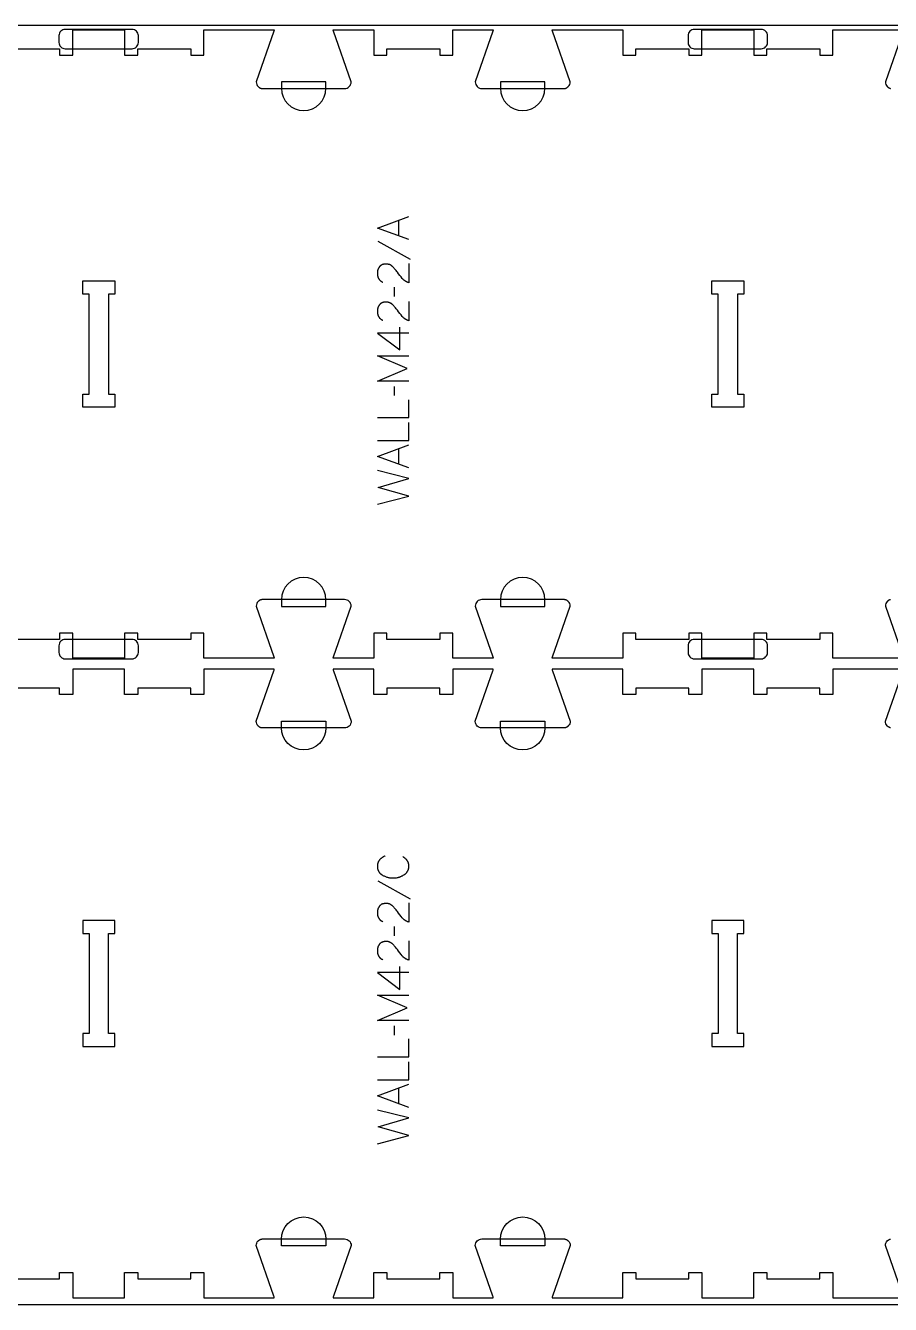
# Model space of a CAD drawing. Extents: x -17068 to -13885, y -27186 to -19593.
# Drawn here: x -15534 to -14710, y -21517 to -20297 of the extents above; entities that cross this region are included whole.
import ezdxf

# ---------------------------------------------------------------- set-up
doc = ezdxf.new("R2010")
doc.units = 0
for name, color, linetype in [('0_SHEET_SPRUCEPLY_2440X122', 1, 'CONTINUOUS'), ('1_ANYTOOL_1MMDEEP_LABELS_S', 2, 'CONTINUOUS'), ('3_ANYTOOL_CUTTHROUGH_INSID', 4, 'CONTINUOUS'), ('4_ANYTOOL_CUTTHROUGH_OUTSI', 5, 'CONTINUOUS'), ('5_ANYTOOL_HALF_MILL_9MM_IN', 3, 'CONTINUOUS')]:
    doc.layers.add(name, color=color, linetype=linetype)

msp = doc.modelspace()

# ---------------------------------------------------------------- linework, layer by layer
at = {"layer": '0_SHEET_SPRUCEPLY_2440X122'}
msp.add_lwpolyline([(-16696.5, -20296.7), (-16696.5, -21516.7), (-14256.5, -21516.7), (-14256.5, -20296.7)], close=True, dxfattribs=at)
at = {"layer": '1_ANYTOOL_1MMDEEP_LABELS_S'}
for points in [[(-15169, -20500.8), (-15199, -20489.9), (-15169, -20478.8)], [(-15178.5, -20497.3), (-15178.5, -20482.4)], [(-15198.5, -20502.5), (-15167.7, -20519.7)], [(-15169, -20523.7), (-15169, -20542), (-15169.5, -20541.9), (-15169.7, -20541.8), (-15170, -20541.7), (-15170.2, -20541.6), (-15170.4, -20541.5), (-15170.6, -20541.4), (-15170.8, -20541.3), (-15171, -20541.2), (-15171.2, -20541.1), (-15171.4, -20541), (-15171.6, -20540.9), (-15171.8, -20540.8), (-15172, -20540.7), (-15172.2, -20540.6), (-15172.4, -20540.4), (-15172.6, -20540.3), (-15172.8, -20540.2), (-15173, -20540), (-15173.2, -20539.9), (-15173.4, -20539.8), (-15173.5, -20539.6), (-15173.7, -20539.5), (-15173.9, -20539.3), (-15174.1, -20539.2), (-15174.2, -20539), (-15174.4, -20538.8), (-15174.6, -20538.7), (-15174.7, -20538.5), (-15174.9, -20538.3), (-15175.2, -20538), (-15176.4, -20536.5), (-15177.6, -20535), (-15178.8, -20533.5), (-15179.9, -20532), (-15180.5, -20531.2), (-15181, -20530.5), (-15181.6, -20529.8), (-15182.2, -20529.1), (-15182.8, -20528.4), (-15183.4, -20527.8), (-15184, -20527.1), (-15184.6, -20526.5), (-15184.8, -20526.4), (-15184.9, -20526.2), (-15185.1, -20526.1), (-15185.2, -20526), (-15185.4, -20525.9), (-15185.6, -20525.7), (-15185.7, -20525.6), (-15185.9, -20525.5), (-15186.1, -20525.4), (-15186.3, -20525.3), (-15186.5, -20525.2), (-15186.6, -20525.1), (-15186.8, -20525), (-15187, -20524.9), (-15187.2, -20524.8), (-15187.4, -20524.8), (-15187.6, -20524.7), (-15187.8, -20524.6), (-15188, -20524.6), (-15188.2, -20524.5), (-15188.4, -20524.5), (-15188.6, -20524.4), (-15188.8, -20524.4), (-15189, -20524.3), (-15189.2, -20524.3), (-15189.4, -20524.3), (-15189.6, -20524.2), (-15189.8, -20524.2), (-15190.1, -20524.2), (-15190.3, -20524.2), (-15190.5, -20524.2), (-15190.7, -20524.2), (-15191, -20524.2), (-15191.2, -20524.2), (-15191.5, -20524.2), (-15191.7, -20524.2), (-15191.9, -20524.2), (-15192.2, -20524.3), (-15192.4, -20524.3), (-15192.6, -20524.3), (-15192.8, -20524.4), (-15193.1, -20524.4), (-15193.3, -20524.5), (-15193.5, -20524.5), (-15193.7, -20524.6), (-15193.9, -20524.7), (-15194.1, -20524.7), (-15194.3, -20524.8), (-15194.5, -20524.9), (-15194.7, -20525), (-15194.8, -20525.1), (-15195, -20525.2), (-15195.2, -20525.3), (-15195.4, -20525.4), (-15195.5, -20525.5), (-15195.7, -20525.6), (-15195.9, -20525.7), (-15196, -20525.8), (-15196.2, -20526), (-15196.3, -20526.1), (-15196.5, -20526.3), (-15196.6, -20526.4), (-15196.7, -20526.5), (-15196.9, -20526.7), (-15197, -20526.9), (-15197.1, -20527), (-15197.2, -20527.2), (-15197.4, -20527.4), (-15197.5, -20527.5), (-15197.6, -20527.7), (-15197.7, -20527.9), (-15197.8, -20528.1), (-15197.9, -20528.2), (-15198, -20528.4), (-15198.1, -20528.6), (-15198.1, -20528.8), (-15198.2, -20529), (-15198.3, -20529.2), (-15198.4, -20529.4), (-15198.4, -20529.6), (-15198.5, -20529.8), (-15198.6, -20530), (-15198.6, -20530.2), (-15198.7, -20530.4), (-15198.7, -20530.6), (-15198.8, -20530.8), (-15198.8, -20531), (-15198.8, -20531.2), (-15198.9, -20531.5), (-15198.9, -20531.7), (-15198.9, -20531.9), (-15198.9, -20532.1), (-15198.9, -20532.4), (-15199, -20532.6), (-15199, -20533.1), (-15199, -20533.5), (-15198.9, -20533.8), (-15198.9, -20534.2), (-15198.9, -20534.5), (-15198.8, -20534.9), (-15198.8, -20535.2), (-15198.7, -20535.5), (-15198.6, -20535.8), (-15198.6, -20536.2), (-15198.5, -20536.3), (-15198.5, -20536.5), (-15198.4, -20536.6), (-15198.4, -20536.8), (-15198.3, -20536.9), (-15198.2, -20537.1), (-15198.2, -20537.2), (-15198.1, -20537.3), (-15198.1, -20537.5), (-15198, -20537.6), (-15197.9, -20537.8), (-15197.8, -20537.9), (-15197.8, -20538), (-15197.7, -20538.2), (-15197.6, -20538.3), (-15197.5, -20538.4), (-15197.4, -20538.6), (-15197.3, -20538.7), (-15197.3, -20538.8), (-15197.2, -20538.9), (-15197.1, -20539.1), (-15197, -20539.2), (-15196.9, -20539.3), (-15196.8, -20539.4), (-15196.7, -20539.5), (-15196.6, -20539.6), (-15196.4, -20539.8), (-15196.3, -20539.9), (-15196.2, -20540), (-15196.1, -20540.1), (-15196, -20540.2), (-15195.9, -20540.3), (-15195.6, -20540.5), (-15195.3, -20540.7), (-15195.1, -20540.9), (-15194.8, -20541.1), (-15194.5, -20541.2), (-15194.2, -20541.4), (-15193.9, -20541.6)], [(-15182.8, -20546.3), (-15182.8, -20555.1)], [(-15169, -20560), (-15169, -20578.3), (-15169.5, -20578.2), (-15169.7, -20578.1), (-15170, -20578), (-15170.2, -20577.9), (-15170.4, -20577.8), (-15170.6, -20577.7), (-15170.8, -20577.6), (-15171, -20577.5), (-15171.2, -20577.4), (-15171.4, -20577.3), (-15171.6, -20577.2), (-15171.8, -20577.1), (-15172, -20577), (-15172.2, -20576.9), (-15172.4, -20576.7), (-15172.6, -20576.6), (-15172.8, -20576.5), (-15173, -20576.3), (-15173.2, -20576.2), (-15173.4, -20576.1), (-15173.5, -20575.9), (-15173.7, -20575.8), (-15173.9, -20575.6), (-15174.1, -20575.5), (-15174.2, -20575.3), (-15174.4, -20575.1), (-15174.6, -20575), (-15174.7, -20574.8), (-15174.9, -20574.6), (-15175.2, -20574.3), (-15176.4, -20572.8), (-15177.6, -20571.3), (-15178.8, -20569.8), (-15179.9, -20568.3), (-15180.5, -20567.5), (-15181, -20566.8), (-15181.6, -20566.1), (-15182.2, -20565.4), (-15182.8, -20564.7), (-15183.4, -20564.1), (-15184, -20563.4), (-15184.6, -20562.8), (-15184.8, -20562.7), (-15184.9, -20562.5), (-15185.1, -20562.4), (-15185.2, -20562.3), (-15185.4, -20562.2), (-15185.6, -20562), (-15185.7, -20561.9), (-15185.9, -20561.8), (-15186.1, -20561.7), (-15186.3, -20561.6), (-15186.5, -20561.5), (-15186.6, -20561.4), (-15186.8, -20561.3), (-15187, -20561.2), (-15187.2, -20561.1), (-15187.4, -20561.1), (-15187.6, -20561), (-15187.8, -20560.9), (-15188, -20560.9), (-15188.2, -20560.8), (-15188.4, -20560.8), (-15188.6, -20560.7), (-15188.8, -20560.7), (-15189, -20560.6), (-15189.2, -20560.6), (-15189.4, -20560.6), (-15189.6, -20560.5), (-15189.8, -20560.5), (-15190.1, -20560.5), (-15190.3, -20560.5), (-15190.5, -20560.5), (-15190.7, -20560.5), (-15191, -20560.5), (-15191.2, -20560.5), (-15191.5, -20560.5), (-15191.7, -20560.5), (-15191.9, -20560.5), (-15192.2, -20560.6), (-15192.4, -20560.6), (-15192.6, -20560.6), (-15192.8, -20560.7), (-15193.1, -20560.7), (-15193.3, -20560.8), (-15193.5, -20560.8), (-15193.7, -20560.9), (-15193.9, -20561), (-15194.1, -20561), (-15194.3, -20561.1), (-15194.5, -20561.2), (-15194.7, -20561.3), (-15194.8, -20561.4), (-15195, -20561.5), (-15195.2, -20561.6), (-15195.4, -20561.7), (-15195.5, -20561.8), (-15195.7, -20561.9), (-15195.9, -20562), (-15196, -20562.1), (-15196.2, -20562.3), (-15196.3, -20562.4), (-15196.5, -20562.6), (-15196.6, -20562.7), (-15196.7, -20562.8), (-15196.9, -20563), (-15197, -20563.2), (-15197.1, -20563.3), (-15197.2, -20563.5), (-15197.4, -20563.7), (-15197.5, -20563.8), (-15197.6, -20564), (-15197.7, -20564.2), (-15197.8, -20564.4), (-15197.9, -20564.5), (-15198, -20564.7), (-15198.1, -20564.9), (-15198.1, -20565.1), (-15198.2, -20565.3), (-15198.3, -20565.5), (-15198.4, -20565.7), (-15198.4, -20565.9), (-15198.5, -20566.1), (-15198.6, -20566.3), (-15198.6, -20566.5), (-15198.7, -20566.7), (-15198.7, -20566.9), (-15198.8, -20567.1), (-15198.8, -20567.3), (-15198.8, -20567.5), (-15198.9, -20567.8), (-15198.9, -20568), (-15198.9, -20568.2), (-15198.9, -20568.4), (-15198.9, -20568.7), (-15199, -20568.9), (-15199, -20569.4), (-15199, -20569.8), (-15198.9, -20570.1), (-15198.9, -20570.5), (-15198.9, -20570.8), (-15198.8, -20571.2), (-15198.8, -20571.5), (-15198.7, -20571.8), (-15198.6, -20572.1), (-15198.6, -20572.5), (-15198.5, -20572.6), (-15198.5, -20572.8), (-15198.4, -20572.9), (-15198.4, -20573.1), (-15198.3, -20573.2), (-15198.2, -20573.4), (-15198.2, -20573.5), (-15198.1, -20573.6), (-15198.1, -20573.8), (-15198, -20573.9), (-15197.9, -20574.1), (-15197.8, -20574.2), (-15197.8, -20574.3), (-15197.7, -20574.5), (-15197.6, -20574.6), (-15197.5, -20574.7), (-15197.4, -20574.9), (-15197.3, -20575), (-15197.3, -20575.1), (-15197.2, -20575.2), (-15197.1, -20575.4), (-15197, -20575.5), (-15196.9, -20575.6), (-15196.8, -20575.7), (-15196.7, -20575.8), (-15196.6, -20575.9), (-15196.4, -20576.1), (-15196.3, -20576.2), (-15196.2, -20576.3), (-15196.1, -20576.4), (-15196, -20576.5), (-15195.9, -20576.6), (-15195.6, -20576.8), (-15195.3, -20577), (-15195.1, -20577.2), (-15194.8, -20577.4), (-15194.5, -20577.5), (-15194.2, -20577.7), (-15193.9, -20577.9)], [(-15169, -20590.2), (-15199, -20590.2), (-15177.6, -20606.2)], [(-15177.6, -20606.2), (-15177.6, -20584.4)], [(-15169, -20635.8), (-15199, -20635.8), (-15170.6, -20623.8), (-15198.8, -20611.8), (-15169, -20611.8)], [(-15182.8, -20640.9), (-15182.8, -20649.7)], [(-15199, -20670.7), (-15169, -20670.7), (-15169, -20653.6)], [(-15199, -20692.5), (-15169, -20692.5), (-15169, -20675.4)], [(-15169, -20718.7), (-15199, -20707.8), (-15169, -20696.8)], [(-15178.5, -20715.2), (-15178.5, -20700.3)], [(-15199, -20753.4), (-15169, -20745.7), (-15198.1, -20737.3), (-15169, -20728.8), (-15199, -20721.3)], [(-15191.5, -21088.9), (-15191.9, -21089), (-15192.3, -21089.2), (-15192.7, -21089.4), (-15193, -21089.6), (-15193.4, -21089.8), (-15193.8, -21090), (-15194.1, -21090.2), (-15194.5, -21090.4), (-15194.8, -21090.7), (-15195.1, -21090.9), (-15195.4, -21091.2), (-15195.7, -21091.4), (-15196, -21091.7), (-15196.3, -21092), (-15196.6, -21092.3), (-15196.9, -21092.6), (-15197, -21092.8), (-15197.1, -21092.9), (-15197.2, -21093.1), (-15197.4, -21093.2), (-15197.5, -21093.4), (-15197.6, -21093.6), (-15197.7, -21093.8), (-15197.8, -21093.9), (-15197.9, -21094.1), (-15198, -21094.3), (-15198.1, -21094.5), (-15198.2, -21094.6), (-15198.2, -21094.8), (-15198.3, -21095), (-15198.4, -21095.2), (-15198.5, -21095.4), (-15198.5, -21095.6), (-15198.6, -21095.8), (-15198.6, -21096), (-15198.7, -21096.2), (-15198.7, -21096.4), (-15198.8, -21096.6), (-15198.8, -21096.8), (-15198.9, -21097), (-15198.9, -21097.2), (-15198.9, -21097.4), (-15198.9, -21097.6), (-15199, -21097.8), (-15199, -21098), (-15199, -21098.3), (-15199, -21098.5), (-15199, -21098.7), (-15199, -21099.1), (-15199, -21099.4), (-15198.9, -21099.7), (-15198.9, -21100.1), (-15198.9, -21100.4), (-15198.8, -21100.7), (-15198.8, -21101), (-15198.7, -21101.3), (-15198.6, -21101.6), (-15198.5, -21101.9), (-15198.4, -21102.2), (-15198.3, -21102.5), (-15198.2, -21102.8), (-15198.1, -21102.9), (-15198.1, -21103), (-15198, -21103.2), (-15198, -21103.3), (-15197.9, -21103.4), (-15197.8, -21103.6), (-15197.7, -21103.7), (-15197.7, -21103.8), (-15197.6, -21103.9), (-15197.5, -21104.1), (-15197.4, -21104.2), (-15197.3, -21104.3), (-15197.2, -21104.4), (-15197.2, -21104.6), (-15197, -21104.8), (-15196.8, -21105), (-15196.6, -21105.3), (-15196.3, -21105.5), (-15196.1, -21105.7), (-15195.9, -21105.9), (-15195.6, -21106.1), (-15195.4, -21106.3), (-15195.1, -21106.5), (-15194.9, -21106.7), (-15194.6, -21106.9), (-15194.3, -21107), (-15193.7, -21107.4), (-15193.1, -21107.7), (-15192.5, -21108), (-15191.9, -21108.3), (-15191.3, -21108.5), (-15190.6, -21108.8), (-15190, -21109), (-15189.4, -21109.2), (-15188.7, -21109.3), (-15188.1, -21109.5), (-15187.4, -21109.6), (-15186.7, -21109.7), (-15186.1, -21109.8), (-15185.4, -21109.8), (-15184.7, -21109.8), (-15184, -21109.9), (-15183.3, -21109.8), (-15182.6, -21109.8), (-15181.9, -21109.8), (-15181.2, -21109.7), (-15180.6, -21109.6), (-15179.9, -21109.5), (-15179.2, -21109.3), (-15178.9, -21109.2), (-15178.6, -21109.1), (-15178.3, -21109), (-15178, -21109), (-15177.6, -21108.8), (-15177.3, -21108.7), (-15177, -21108.6), (-15176.7, -21108.5), (-15176.1, -21108.3), (-15175.5, -21108), (-15174.9, -21107.7), (-15174.3, -21107.3), (-15173.7, -21107), (-15173.4, -21106.8), (-15173.1, -21106.6), (-15172.8, -21106.4), (-15172.6, -21106.2), (-15172.3, -21106), (-15172.1, -21105.8), (-15171.8, -21105.6), (-15171.6, -21105.4), (-15171.4, -21105.2), (-15171.2, -21104.9), (-15171, -21104.7), (-15170.9, -21104.6), (-15170.8, -21104.5), (-15170.7, -21104.3), (-15170.6, -21104.2), (-15170.6, -21104.1), (-15170.5, -21103.9), (-15170.4, -21103.8), (-15170.3, -21103.7), (-15170.2, -21103.6), (-15170.2, -21103.4), (-15170.1, -21103.3), (-15170, -21103.1), (-15169.9, -21102.9), (-15169.8, -21102.6), (-15169.6, -21102.3), (-15169.5, -21102), (-15169.4, -21101.7), (-15169.4, -21101.4), (-15169.3, -21101.1), (-15169.2, -21100.8), (-15169.1, -21100.4), (-15169.1, -21100.1), (-15169.1, -21099.8), (-15169, -21099.4), (-15169, -21099.1), (-15169, -21098.7), (-15169, -21098.4), (-15169, -21098), (-15169, -21097.6), (-15169, -21097.4), (-15169, -21097.2), (-15169.1, -21097.1), (-15169.1, -21096.9), (-15169.1, -21096.7), (-15169.1, -21096.5), (-15169.2, -21096.4), (-15169.2, -21096.2), (-15169.3, -21096), (-15169.3, -21095.8), (-15169.3, -21095.7), (-15169.4, -21095.5), (-15169.4, -21095.4), (-15169.5, -21095.2), (-15169.6, -21095), (-15169.6, -21094.9), (-15169.7, -21094.7), (-15169.8, -21094.6), (-15169.8, -21094.4), (-15169.9, -21094.3), (-15170, -21094.1), (-15170.1, -21094), (-15170.1, -21093.8), (-15170.2, -21093.7), (-15170.3, -21093.5), (-15170.4, -21093.4), (-15170.5, -21093.3), (-15170.6, -21093.1), (-15170.8, -21092.9), (-15171, -21092.6), (-15171.3, -21092.4), (-15171.5, -21092.1), (-15171.7, -21091.9), (-15172, -21091.6), (-15172.2, -21091.4), (-15172.5, -21091.2), (-15172.7, -21090.9), (-15173, -21090.7), (-15173.3, -21090.5), (-15173.6, -21090.3), (-15173.9, -21090.1), (-15174.2, -21089.9), (-15174.5, -21089.7), (-15174.8, -21089.5)], [(-15198.5, -21112.5), (-15167.7, -21129.7)], [(-15169, -21133.7), (-15169.1, -21152), (-15169.5, -21151.8), (-15169.8, -21151.8), (-15170, -21151.7), (-15170.2, -21151.6), (-15170.4, -21151.5), (-15170.6, -21151.4), (-15170.8, -21151.3), (-15171, -21151.2), (-15171.3, -21151.1), (-15171.5, -21151), (-15171.7, -21150.9), (-15171.9, -21150.8), (-15172.1, -21150.7), (-15172.3, -21150.5), (-15172.5, -21150.4), (-15172.6, -21150.3), (-15172.8, -21150.2), (-15173, -21150), (-15173.2, -21149.9), (-15173.4, -21149.7), (-15173.6, -21149.6), (-15173.7, -21149.4), (-15173.9, -21149.3), (-15174.1, -21149.1), (-15174.3, -21149), (-15174.4, -21148.8), (-15174.6, -21148.6), (-15174.7, -21148.5), (-15174.9, -21148.3), (-15175.2, -21147.9), (-15176.4, -21146.5), (-15177.6, -21145), (-15178.8, -21143.5), (-15179.9, -21141.9), (-15180.5, -21141.2), (-15181, -21140.4), (-15181.6, -21139.7), (-15182.2, -21139), (-15182.8, -21138.4), (-15183.4, -21137.7), (-15184, -21137.1), (-15184.6, -21136.5), (-15184.8, -21136.4), (-15184.9, -21136.2), (-15185.1, -21136.1), (-15185.3, -21136), (-15185.4, -21135.8), (-15185.6, -21135.7), (-15185.8, -21135.6), (-15185.9, -21135.5), (-15186.1, -21135.4), (-15186.3, -21135.3), (-15186.5, -21135.2), (-15186.7, -21135.1), (-15186.8, -21135), (-15187, -21134.9), (-15187.2, -21134.8), (-15187.4, -21134.7), (-15187.6, -21134.7), (-15187.8, -21134.6), (-15188, -21134.5), (-15188.2, -21134.5), (-15188.4, -21134.4), (-15188.6, -21134.4), (-15188.8, -21134.3), (-15189, -21134.3), (-15189.2, -21134.3), (-15189.4, -21134.2), (-15189.6, -21134.2), (-15189.9, -21134.2), (-15190.1, -21134.2), (-15190.3, -21134.2), (-15190.5, -21134.2), (-15190.8, -21134.2), (-15191, -21134.2), (-15191.3, -21134.2), (-15191.5, -21134.2), (-15191.7, -21134.2), (-15192, -21134.2), (-15192.2, -21134.2), (-15192.4, -21134.3), (-15192.6, -21134.3), (-15192.9, -21134.4), (-15193.1, -21134.4), (-15193.3, -21134.5), (-15193.5, -21134.5), (-15193.7, -21134.6), (-15193.9, -21134.6), (-15194.1, -21134.7), (-15194.3, -21134.8), (-15194.5, -21134.9), (-15194.7, -21135), (-15194.9, -21135), (-15195, -21135.1), (-15195.2, -21135.2), (-15195.4, -21135.3), (-15195.6, -21135.5), (-15195.7, -21135.6), (-15195.9, -21135.7), (-15196, -21135.8), (-15196.2, -21136), (-15196.3, -21136.1), (-15196.5, -21136.2), (-15196.6, -21136.4), (-15196.8, -21136.5), (-15196.9, -21136.7), (-15197, -21136.8), (-15197.1, -21137), (-15197.3, -21137.2), (-15197.4, -21137.3), (-15197.5, -21137.5), (-15197.6, -21137.7), (-15197.7, -21137.9), (-15197.8, -21138), (-15197.9, -21138.2), (-15198, -21138.4), (-15198.1, -21138.6), (-15198.2, -21138.8), (-15198.2, -21139), (-15198.3, -21139.1), (-15198.4, -21139.3), (-15198.5, -21139.5), (-15198.5, -21139.7), (-15198.6, -21139.9), (-15198.6, -21140.2), (-15198.7, -21140.4), (-15198.7, -21140.6), (-15198.8, -21140.8), (-15198.8, -21141), (-15198.9, -21141.2), (-15198.9, -21141.4), (-15198.9, -21141.7), (-15198.9, -21141.9), (-15199, -21142.1), (-15199, -21142.4), (-15199, -21142.6), (-15199, -21143.1), (-15199, -21143.4), (-15199, -21143.8), (-15198.9, -21144.1), (-15198.9, -21144.5), (-15198.9, -21144.8), (-15198.8, -21145.2), (-15198.7, -21145.5), (-15198.7, -21145.8), (-15198.6, -21146.1), (-15198.5, -21146.3), (-15198.5, -21146.4), (-15198.4, -21146.6), (-15198.4, -21146.7), (-15198.3, -21146.9), (-15198.3, -21147), (-15198.2, -21147.2), (-15198.1, -21147.3), (-15198.1, -21147.5), (-15198, -21147.6), (-15197.9, -21147.7), (-15197.9, -21147.9), (-15197.8, -21148), (-15197.7, -21148.1), (-15197.6, -21148.3), (-15197.5, -21148.4), (-15197.5, -21148.5), (-15197.4, -21148.7), (-15197.3, -21148.8), (-15197.2, -21148.9), (-15197.1, -21149), (-15197, -21149.2), (-15196.9, -21149.3), (-15196.8, -21149.4), (-15196.7, -21149.5), (-15196.6, -21149.6), (-15196.5, -21149.7), (-15196.3, -21149.8), (-15196.2, -21150), (-15196.1, -21150.1), (-15196, -21150.2), (-15195.9, -21150.3), (-15195.6, -21150.5), (-15195.4, -21150.7), (-15195.1, -21150.9), (-15194.8, -21151), (-15194.5, -21151.2), (-15194.2, -21151.4), (-15193.9, -21151.6)], [(-15182.9, -21156.3), (-15182.8, -21165.1)], [(-15169, -21170), (-15169.1, -21188.3), (-15169.5, -21188.1), (-15169.8, -21188.1), (-15170, -21188), (-15170.2, -21187.9), (-15170.4, -21187.8), (-15170.6, -21187.7), (-15170.8, -21187.6), (-15171, -21187.5), (-15171.3, -21187.4), (-15171.5, -21187.3), (-15171.7, -21187.2), (-15171.9, -21187.1), (-15172.1, -21187), (-15172.3, -21186.8), (-15172.5, -21186.7), (-15172.6, -21186.6), (-15172.8, -21186.5), (-15173, -21186.3), (-15173.2, -21186.2), (-15173.4, -21186), (-15173.6, -21185.9), (-15173.7, -21185.7), (-15173.9, -21185.6), (-15174.1, -21185.4), (-15174.3, -21185.3), (-15174.4, -21185.1), (-15174.6, -21184.9), (-15174.7, -21184.8), (-15174.9, -21184.6), (-15175.2, -21184.2), (-15176.4, -21182.8), (-15177.6, -21181.3), (-15178.8, -21179.8), (-15179.9, -21178.2), (-15180.5, -21177.5), (-15181, -21176.7), (-15181.6, -21176), (-15182.2, -21175.3), (-15182.8, -21174.7), (-15183.4, -21174), (-15184, -21173.4), (-15184.6, -21172.8), (-15184.8, -21172.7), (-15184.9, -21172.5), (-15185.1, -21172.4), (-15185.3, -21172.3), (-15185.4, -21172.1), (-15185.6, -21172), (-15185.8, -21171.9), (-15185.9, -21171.8), (-15186.1, -21171.7), (-15186.3, -21171.6), (-15186.5, -21171.5), (-15186.7, -21171.4), (-15186.8, -21171.3), (-15187, -21171.2), (-15187.2, -21171.1), (-15187.4, -21171), (-15187.6, -21171), (-15187.8, -21170.9), (-15188, -21170.8), (-15188.2, -21170.8), (-15188.4, -21170.7), (-15188.6, -21170.7), (-15188.8, -21170.6), (-15189, -21170.6), (-15189.2, -21170.6), (-15189.4, -21170.5), (-15189.6, -21170.5), (-15189.9, -21170.5), (-15190.1, -21170.5), (-15190.3, -21170.5), (-15190.5, -21170.5), (-15190.8, -21170.5), (-15191, -21170.5), (-15191.3, -21170.5), (-15191.5, -21170.5), (-15191.7, -21170.5), (-15192, -21170.5), (-15192.2, -21170.5), (-15192.4, -21170.6), (-15192.6, -21170.6), (-15192.9, -21170.7), (-15193.1, -21170.7), (-15193.3, -21170.8), (-15193.5, -21170.8), (-15193.7, -21170.9), (-15193.9, -21170.9), (-15194.1, -21171), (-15194.3, -21171.1), (-15194.5, -21171.2), (-15194.7, -21171.3), (-15194.9, -21171.3), (-15195, -21171.4), (-15195.2, -21171.5), (-15195.4, -21171.6), (-15195.6, -21171.8), (-15195.7, -21171.9), (-15195.9, -21172), (-15196, -21172.1), (-15196.2, -21172.3), (-15196.3, -21172.4), (-15196.5, -21172.5), (-15196.6, -21172.7), (-15196.8, -21172.8), (-15196.9, -21173), (-15197, -21173.1), (-15197.1, -21173.3), (-15197.3, -21173.5), (-15197.4, -21173.6), (-15197.5, -21173.8), (-15197.6, -21174), (-15197.7, -21174.2), (-15197.8, -21174.3), (-15197.9, -21174.5), (-15198, -21174.7), (-15198.1, -21174.9), (-15198.2, -21175.1), (-15198.2, -21175.3), (-15198.3, -21175.4), (-15198.4, -21175.6), (-15198.5, -21175.8), (-15198.5, -21176), (-15198.6, -21176.2), (-15198.6, -21176.5), (-15198.7, -21176.7), (-15198.7, -21176.9), (-15198.8, -21177.1), (-15198.8, -21177.3), (-15198.9, -21177.5), (-15198.9, -21177.7), (-15198.9, -21178), (-15198.9, -21178.2), (-15199, -21178.4), (-15199, -21178.7), (-15199, -21178.9), (-15199, -21179.4), (-15199, -21179.7), (-15199, -21180.1), (-15198.9, -21180.4), (-15198.9, -21180.8), (-15198.9, -21181.1), (-15198.8, -21181.5), (-15198.7, -21181.8), (-15198.7, -21182.1), (-15198.6, -21182.4), (-15198.5, -21182.6), (-15198.5, -21182.7), (-15198.4, -21182.9), (-15198.4, -21183), (-15198.3, -21183.2), (-15198.3, -21183.3), (-15198.2, -21183.5), (-15198.1, -21183.6), (-15198.1, -21183.8), (-15198, -21183.9), (-15197.9, -21184), (-15197.9, -21184.2), (-15197.8, -21184.3), (-15197.7, -21184.4), (-15197.6, -21184.6), (-15197.5, -21184.7), (-15197.5, -21184.8), (-15197.4, -21185), (-15197.3, -21185.1), (-15197.2, -21185.2), (-15197.1, -21185.3), (-15197, -21185.5), (-15196.9, -21185.6), (-15196.8, -21185.7), (-15196.7, -21185.8), (-15196.6, -21185.9), (-15196.5, -21186), (-15196.3, -21186.1), (-15196.2, -21186.3), (-15196.1, -21186.4), (-15196, -21186.5), (-15195.9, -21186.6), (-15195.6, -21186.8), (-15195.4, -21187), (-15195.1, -21187.2), (-15194.8, -21187.3), (-15194.5, -21187.5), (-15194.2, -21187.7), (-15193.9, -21187.9)], [(-15169, -21200.2), (-15199, -21200.2), (-15177.6, -21216.2)], [(-15177.6, -21216.2), (-15177.6, -21194.4)], [(-15169, -21245.8), (-15199, -21245.8), (-15170.6, -21233.8), (-15198.9, -21221.8), (-15169, -21221.8)], [(-15182.9, -21250.9), (-15182.8, -21259.7)], [(-15199, -21280.6), (-15169, -21280.6), (-15169, -21263.5)], [(-15199, -21302.5), (-15169, -21302.5), (-15169, -21285.4)], [(-15169, -21328.7), (-15199, -21317.8), (-15169, -21306.7)], [(-15178.5, -21325.2), (-15178.5, -21310.3)], [(-15199, -21363.4), (-15169, -21355.7), (-15198.1, -21347.2), (-15169, -21338.8), (-15199, -21331.3)]]:
    msp.add_lwpolyline(points, dxfattribs=at)
at = {"layer": '3_ANYTOOL_CUTTHROUGH_INSID', "color": 4}
for points in [[(-15479.8, -20540.3), (-15449.5, -20540.3), (-15449.5, -20552.8), (-15455.5, -20552.8), (-15455.5, -20648.3), (-15449.5, -20648.3), (-15449.5, -20660.8), (-15480, -20660.8), (-15480, -20648.3), (-15474, -20648.3), (-15474, -20552.8), (-15480, -20552.8), (-15480, -20540.3)], [(-14879.8, -20540.3), (-14849.5, -20540.3), (-14849.5, -20552.8), (-14855.5, -20552.8), (-14855.5, -20648.3), (-14849.5, -20648.3), (-14849.5, -20660.8), (-14880, -20660.8), (-14880, -20648.3), (-14874, -20648.3), (-14874, -20552.8), (-14880, -20552.8), (-14880, -20540.3)], [(-15479.8, -21270.8), (-15449.5, -21270.8), (-15449.5, -21258.3), (-15455.5, -21258.3), (-15455.5, -21162.8), (-15449.5, -21162.8), (-15449.5, -21150.3), (-15480, -21150.3), (-15480, -21162.8), (-15474, -21162.8), (-15474, -21258.3), (-15480, -21258.3), (-15480, -21270.8)], [(-14879.8, -21270.8), (-14849.5, -21270.8), (-14849.5, -21258.3), (-14855.5, -21258.3), (-14855.5, -21162.8), (-14849.5, -21162.8), (-14849.5, -21150.3), (-14880, -21150.3), (-14880, -21162.8), (-14874, -21162.8), (-14874, -21258.3), (-14880, -21258.3), (-14880, -21270.8)]]:
    msp.add_lwpolyline(points, close=True, dxfattribs=at)
at = {"layer": '4_ANYTOOL_CUTTHROUGH_OUTSI', "color": 5}
for points in [[(-15552.5, -20318.8), (-15502, -20318.8), (-15502, -20324.8), (-15489.5, -20324.8), (-15489.5, -20300.8), (-15440, -20300.8), (-15440, -20324.8), (-15427.5, -20324.8), (-15427.5, -20318.8), (-15377, -20318.8), (-15377, -20324.8), (-15364.5, -20324.8), (-15364.5, -20300.8), (-15297.3, -20300.8), (-15297.3, -20300.8, -0.061485), (-15297.6, -20302.2), (-15314.5, -20350.4), (-15314.5, -20350.5), (-15314.5, -20350.5), (-15314.5, -20350.5, 0.198912), (-15312.7, -20354.9), (-15312.5, -20355), (-15312.4, -20355.2), (-15312.3, -20355.3), (-15312.2, -20355.3), (-15312.1, -20355.4), (-15312, -20355.5), (-15311.8, -20355.6), (-15311.7, -20355.7), (-15311.6, -20355.8), (-15311.5, -20355.9), (-15311.3, -20356), (-15311.2, -20356), (-15311, -20356.1), (-15310.9, -20356.2), (-15310.8, -20356.2), (-15310.6, -20356.3), (-15310.5, -20356.4), (-15310.3, -20356.4), (-15310.2, -20356.5), (-15310, -20356.5), (-15309.9, -20356.6), (-15309.7, -20356.6), (-15309.6, -20356.6), (-15309.4, -20356.7), (-15309.3, -20356.7), (-15309.1, -20356.7), (-15309, -20356.7), (-15308.8, -20356.7), (-15308.7, -20356.8), (-15308.5, -20356.8), (-15308.4, -20356.8), (-15308.2, -20356.8), (-15230.2, -20356.8, 0.414214), (-15224, -20350.5), (-15224, -20350.5), (-15224, -20350.4), (-15240.9, -20302.2), (-15240.9, -20302.2, -0.061485), (-15241.1, -20300.8), (-15202.5, -20300.8), (-15202.5, -20324.8), (-15190, -20324.8), (-15190, -20318.8), (-15139.5, -20318.8), (-15139.5, -20324.8), (-15127, -20324.8), (-15127, -20300.8), (-15088.4, -20300.8), (-15088.4, -20300.8, -0.061485), (-15088.7, -20302.2), (-15105.6, -20350.4), (-15105.6, -20350.5), (-15105.6, -20350.5), (-15105.6, -20350.5, 0.414214), (-15099.3, -20356.8), (-15021.3, -20356.8), (-15021.2, -20356.8), (-15021, -20356.8), (-15020.9, -20356.8), (-15020.7, -20356.7), (-15020.6, -20356.7), (-15020.4, -20356.7), (-15020.3, -20356.7), (-15020.1, -20356.7), (-15020, -20356.6), (-15019.8, -20356.6), (-15019.7, -20356.6), (-15019.5, -20356.5), (-15019.4, -20356.5), (-15019.2, -20356.4), (-15019.1, -20356.4), (-15018.9, -20356.3), (-15018.8, -20356.2), (-15018.6, -20356.2), (-15018.5, -20356.1), (-15018.4, -20356), (-15018.2, -20356), (-15018.1, -20355.9), (-15018, -20355.8), (-15017.8, -20355.7), (-15017.7, -20355.6), (-15017.6, -20355.5), (-15017.5, -20355.4), (-15017.4, -20355.3), (-15017.2, -20355.3), (-15017.1, -20355.2), (-15017, -20355), (-15016.9, -20354.9, 0.198912), (-15015.1, -20350.5), (-15015.1, -20350.5), (-15015.1, -20350.4), (-15032, -20302.2), (-15032, -20302.2, -0.061485), (-15032.2, -20300.8), (-14965, -20300.8), (-14965, -20324.8), (-14952.5, -20324.8), (-14952.5, -20318.8), (-14902, -20318.8), (-14902, -20324.8), (-14889.5, -20324.8), (-14889.5, -20300.8), (-14840, -20300.8), (-14840, -20324.8), (-14827.5, -20324.8), (-14827.5, -20318.8), (-14777, -20318.8), (-14777, -20324.8), (-14764.5, -20324.8), (-14764.5, -20300.8), (-14697.3, -20300.8)], [(-14697.6, -20302.2), (-14714.5, -20350.4), (-14714.5, -20350.5), (-14714.5, -20350.5), (-14714.5, -20350.5, 0.198912), (-14712.7, -20354.9), (-14712.5, -20355), (-14712.4, -20355.2), (-14712.3, -20355.3), (-14712.2, -20355.3), (-14712.1, -20355.4), (-14712, -20355.5), (-14711.8, -20355.6), (-14711.7, -20355.7), (-14711.6, -20355.8), (-14711.5, -20355.9), (-14711.3, -20356), (-14711.2, -20356), (-14711, -20356.1), (-14710.9, -20356.2), (-14710.8, -20356.2), (-14710.6, -20356.3), (-14710.5, -20356.4), (-14710.3, -20356.4), (-14710.2, -20356.5), (-14710, -20356.5), (-14709.9, -20356.6), (-14709.7, -20356.6), (-14709.6, -20356.6)], [(-14697.3, -20900.3), (-14714.8, -20900.3), (-14764.5, -20900.3), (-14764.5, -20876.3), (-14777, -20876.3), (-14777, -20882.3), (-14827.5, -20882.3), (-14827.5, -20876.3), (-14840, -20876.3), (-14840, -20900.3), (-14889.5, -20900.3), (-14889.5, -20876.3), (-14902, -20876.3), (-14902, -20882.3), (-14952.5, -20882.3), (-14952.5, -20876.3), (-14965, -20876.3), (-14965, -20900.3), (-15032.2, -20900.3), (-15032.2, -20900.3, -0.061485), (-15032, -20898.9), (-15015.1, -20850.6), (-15015.1, -20850.6), (-15015.1, -20850.5), (-15015.1, -20850.5, 0.198912), (-15016.9, -20846.1), (-15017, -20846), (-15017.1, -20845.9), (-15017.2, -20845.8), (-15017.4, -20845.7), (-15017.5, -20845.6), (-15017.6, -20845.5), (-15017.7, -20845.4), (-15017.8, -20845.3), (-15018, -20845.3), (-15018.1, -20845.2), (-15018.2, -20845.1), (-15018.4, -20845), (-15018.5, -20844.9), (-15018.6, -20844.9), (-15018.8, -20844.8), (-15018.9, -20844.8), (-15019.1, -20844.7), (-15019.2, -20844.6), (-15019.4, -20844.6), (-15019.5, -20844.5), (-15019.7, -20844.5), (-15019.8, -20844.5), (-15020, -20844.4), (-15020.1, -20844.4), (-15020.3, -20844.4), (-15020.4, -20844.3), (-15020.6, -20844.3), (-15020.7, -20844.3), (-15020.9, -20844.3), (-15021, -20844.3), (-15021.2, -20844.3), (-15021.3, -20844.3), (-15099.3, -20844.3, 0.414214), (-15105.6, -20850.5), (-15105.6, -20850.6), (-15105.6, -20850.6), (-15088.7, -20898.9), (-15088.7, -20898.9, -0.061485), (-15088.4, -20900.3), (-15127, -20900.3), (-15127, -20876.3), (-15139.5, -20876.3), (-15139.5, -20882.3), (-15190, -20882.3), (-15190, -20876.3), (-15202.5, -20876.3), (-15202.5, -20900.3), (-15241.1, -20900.3), (-15241.1, -20900.3, -0.061485), (-15240.9, -20898.9), (-15224, -20850.6), (-15224, -20850.6), (-15224, -20850.5), (-15224, -20850.5, 0.414214), (-15230.2, -20844.3), (-15308.2, -20844.3), (-15308.4, -20844.3), (-15308.5, -20844.3), (-15308.7, -20844.3), (-15308.8, -20844.3), (-15309, -20844.3), (-15309.1, -20844.3), (-15309.3, -20844.4), (-15309.4, -20844.4), (-15309.6, -20844.4), (-15309.7, -20844.5), (-15309.9, -20844.5), (-15310, -20844.5), (-15310.2, -20844.6), (-15310.3, -20844.6), (-15310.5, -20844.7), (-15310.6, -20844.8), (-15310.8, -20844.8), (-15310.9, -20844.9), (-15311, -20844.9), (-15311.2, -20845), (-15311.3, -20845.1), (-15311.5, -20845.2), (-15311.6, -20845.3), (-15311.7, -20845.3), (-15311.8, -20845.4), (-15312, -20845.5), (-15312.1, -20845.6), (-15312.2, -20845.7), (-15312.3, -20845.8), (-15312.4, -20845.9), (-15312.5, -20846), (-15312.7, -20846.1, 0.198912), (-15314.5, -20850.5), (-15314.5, -20850.6), (-15314.5, -20850.6), (-15297.6, -20898.9), (-15297.6, -20898.9, -0.061485), (-15297.3, -20900.3), (-15314.8, -20900.3), (-15364.5, -20900.3), (-15364.5, -20876.3), (-15377, -20876.3), (-15377, -20882.3), (-15427.5, -20882.3), (-15427.5, -20876.3), (-15440, -20876.3), (-15440, -20900.3), (-15489.5, -20900.3), (-15489.5, -20876.3), (-15502, -20876.3), (-15502, -20882.3), (-15552.5, -20882.3)], [(-14709.6, -20844.4), (-14709.7, -20844.5), (-14709.9, -20844.5), (-14710, -20844.5), (-14710.2, -20844.6), (-14710.3, -20844.6), (-14710.5, -20844.7), (-14710.6, -20844.8), (-14710.8, -20844.8), (-14710.9, -20844.9), (-14711, -20844.9), (-14711.2, -20845), (-14711.3, -20845.1), (-14711.5, -20845.2), (-14711.6, -20845.3), (-14711.7, -20845.3), (-14711.8, -20845.4), (-14712, -20845.5), (-14712.1, -20845.6), (-14712.2, -20845.7), (-14712.3, -20845.8), (-14712.4, -20845.9), (-14712.5, -20846), (-14712.7, -20846.1, 0.198912), (-14714.5, -20850.5), (-14714.5, -20850.6), (-14714.5, -20850.6), (-14697.6, -20898.9)], [(-14697.3, -20910.8), (-14714.8, -20910.8), (-14764.5, -20910.8), (-14764.5, -20934.8), (-14777, -20934.8), (-14777, -20928.8), (-14827.5, -20928.8), (-14827.5, -20934.8), (-14840, -20934.8), (-14840, -20910.8), (-14889.5, -20910.8), (-14889.5, -20934.8), (-14902, -20934.8), (-14902, -20928.8), (-14952.5, -20928.8), (-14952.5, -20934.8), (-14965, -20934.8), (-14965, -20910.8), (-15014.8, -20910.8), (-15032.2, -20910.8), (-15032.2, -20910.8, 0.061485), (-15032, -20912.2), (-15015.1, -20960.4), (-15015.1, -20960.5), (-15015.1, -20960.5), (-15015.1, -20960.5, -0.198912), (-15016.9, -20964.9), (-15017, -20965), (-15017.1, -20965.2), (-15017.2, -20965.3), (-15017.4, -20965.3), (-15017.5, -20965.4), (-15017.6, -20965.5), (-15017.7, -20965.6), (-15017.8, -20965.7), (-15018, -20965.8), (-15018.1, -20965.9), (-15018.2, -20966), (-15018.4, -20966), (-15018.5, -20966.1), (-15018.6, -20966.2), (-15018.8, -20966.2), (-15018.9, -20966.3), (-15019.1, -20966.4), (-15019.2, -20966.4), (-15019.4, -20966.5), (-15019.5, -20966.5), (-15019.7, -20966.6), (-15019.8, -20966.6), (-15020, -20966.6), (-15020.1, -20966.7), (-15020.3, -20966.7), (-15020.4, -20966.7), (-15020.6, -20966.7), (-15020.7, -20966.7), (-15020.9, -20966.8), (-15021, -20966.8), (-15021.2, -20966.8), (-15021.3, -20966.8), (-15099.3, -20966.8, -0.414214), (-15105.6, -20960.5), (-15105.6, -20960.5), (-15105.6, -20960.4), (-15088.7, -20912.2), (-15088.7, -20912.2, 0.061485), (-15088.4, -20910.8), (-15127, -20910.8), (-15127, -20934.8), (-15139.5, -20934.8), (-15139.5, -20928.8), (-15190, -20928.8), (-15190, -20934.8), (-15202.5, -20934.8), (-15202.5, -20910.8), (-15241.1, -20910.8), (-15241.1, -20910.8, 0.061485), (-15240.9, -20912.2), (-15224, -20960.4), (-15224, -20960.5), (-15224, -20960.5), (-15224, -20960.5, -0.414214), (-15230.2, -20966.8), (-15308.2, -20966.8), (-15308.4, -20966.8), (-15308.5, -20966.8), (-15308.7, -20966.8), (-15308.8, -20966.7), (-15309, -20966.7), (-15309.1, -20966.7), (-15309.3, -20966.7), (-15309.4, -20966.7), (-15309.6, -20966.6), (-15309.7, -20966.6), (-15309.9, -20966.6), (-15310, -20966.5), (-15310.2, -20966.5), (-15310.3, -20966.4), (-15310.5, -20966.4), (-15310.6, -20966.3), (-15310.8, -20966.2), (-15310.9, -20966.2), (-15311, -20966.1), (-15311.2, -20966), (-15311.3, -20966), (-15311.5, -20965.9), (-15311.6, -20965.8), (-15311.7, -20965.7), (-15311.8, -20965.6), (-15312, -20965.5), (-15312.1, -20965.4), (-15312.2, -20965.3), (-15312.3, -20965.3), (-15312.4, -20965.2), (-15312.5, -20965), (-15312.7, -20964.9, -0.198912), (-15314.5, -20960.5), (-15314.5, -20960.5), (-15314.5, -20960.4), (-15297.6, -20912.2), (-15297.6, -20912.2, 0.061485), (-15297.3, -20910.8), (-15314.8, -20910.8), (-15364.5, -20910.8), (-15364.5, -20934.8), (-15377, -20934.8), (-15377, -20928.8), (-15427.5, -20928.8), (-15427.5, -20934.8), (-15440, -20934.8), (-15440, -20910.8), (-15489.5, -20910.8), (-15489.5, -20934.8), (-15502, -20934.8), (-15502, -20928.8), (-15552.5, -20928.8)], [(-14709.6, -20966.6), (-14709.7, -20966.6), (-14709.9, -20966.6), (-14710, -20966.5), (-14710.2, -20966.5), (-14710.3, -20966.4), (-14710.5, -20966.4), (-14710.6, -20966.3), (-14710.8, -20966.2), (-14710.9, -20966.2), (-14711, -20966.1), (-14711.2, -20966), (-14711.3, -20966), (-14711.5, -20965.9), (-14711.6, -20965.8), (-14711.7, -20965.7), (-14711.8, -20965.6), (-14712, -20965.5), (-14712.1, -20965.4), (-14712.2, -20965.3), (-14712.3, -20965.3), (-14712.4, -20965.2), (-14712.5, -20965), (-14712.7, -20964.9, -0.198912), (-14714.5, -20960.5), (-14714.5, -20960.5), (-14714.5, -20960.4), (-14697.6, -20912.2)], [(-15552.5, -21492.3), (-15502, -21492.3), (-15502, -21486.3), (-15489.5, -21486.3), (-15489.5, -21510.3), (-15440, -21510.3), (-15440, -21486.3), (-15427.5, -21486.3), (-15427.5, -21492.3), (-15377, -21492.3), (-15377, -21486.3), (-15364.5, -21486.3), (-15364.5, -21510.3), (-15297.3, -21510.3), (-15297.3, -21510.3, 0.061485), (-15297.6, -21508.9), (-15314.5, -21460.6), (-15314.5, -21460.6), (-15314.5, -21460.5), (-15314.5, -21460.5, -0.198912), (-15312.7, -21456.1), (-15312.5, -21456), (-15312.4, -21455.9), (-15312.3, -21455.8), (-15312.2, -21455.7), (-15312.1, -21455.6), (-15312, -21455.5), (-15311.8, -21455.4), (-15311.7, -21455.3), (-15311.6, -21455.3), (-15311.5, -21455.2), (-15311.3, -21455.1), (-15311.2, -21455), (-15311, -21454.9), (-15310.9, -21454.9), (-15310.8, -21454.8), (-15310.6, -21454.8), (-15310.5, -21454.7), (-15310.3, -21454.6), (-15310.2, -21454.6), (-15310, -21454.5), (-15309.9, -21454.5), (-15309.7, -21454.5), (-15309.6, -21454.4), (-15309.4, -21454.4), (-15309.3, -21454.4), (-15309.1, -21454.3), (-15309, -21454.3), (-15308.8, -21454.3), (-15308.7, -21454.3), (-15308.5, -21454.3), (-15308.4, -21454.3), (-15308.2, -21454.3), (-15230.2, -21454.3, -0.414214), (-15224, -21460.5), (-15224, -21460.6), (-15224, -21460.6), (-15240.9, -21508.9), (-15240.9, -21508.9, 0.061485), (-15241.1, -21510.3), (-15202.5, -21510.3), (-15202.5, -21486.3), (-15190, -21486.3), (-15190, -21492.3), (-15139.5, -21492.3), (-15139.5, -21486.3), (-15127, -21486.3), (-15127, -21510.3), (-15088.4, -21510.3), (-15088.4, -21510.3, 0.061485), (-15088.7, -21508.9), (-15105.6, -21460.6), (-15105.6, -21460.6), (-15105.6, -21460.5), (-15105.6, -21460.5, -0.414214), (-15099.3, -21454.3), (-15021.3, -21454.3), (-15021.2, -21454.3), (-15021, -21454.3), (-15020.9, -21454.3), (-15020.7, -21454.3), (-15020.6, -21454.3), (-15020.4, -21454.3), (-15020.3, -21454.4), (-15020.1, -21454.4), (-15020, -21454.4), (-15019.8, -21454.5), (-15019.7, -21454.5), (-15019.5, -21454.5), (-15019.4, -21454.6), (-15019.2, -21454.6), (-15019.1, -21454.7), (-15018.9, -21454.8), (-15018.8, -21454.8), (-15018.6, -21454.9), (-15018.5, -21454.9), (-15018.4, -21455), (-15018.2, -21455.1), (-15018.1, -21455.2), (-15018, -21455.3), (-15017.8, -21455.3), (-15017.7, -21455.4), (-15017.6, -21455.5), (-15017.5, -21455.6), (-15017.4, -21455.7), (-15017.2, -21455.8), (-15017.1, -21455.9), (-15017, -21456), (-15016.9, -21456.1, -0.198912), (-15015.1, -21460.5), (-15015.1, -21460.6), (-15015.1, -21460.6), (-15032, -21508.9), (-15032, -21508.9, 0.061485), (-15032.2, -21510.3), (-14965, -21510.3), (-14965, -21486.3), (-14952.5, -21486.3), (-14952.5, -21492.3), (-14902, -21492.3), (-14902, -21486.3), (-14889.5, -21486.3), (-14889.5, -21510.3), (-14840, -21510.3), (-14840, -21486.3), (-14827.5, -21486.3), (-14827.5, -21492.3), (-14777, -21492.3), (-14777, -21486.3), (-14764.5, -21486.3), (-14764.5, -21510.3), (-14697.3, -21510.3)], [(-14697.6, -21508.9), (-14714.5, -21460.6), (-14714.5, -21460.6), (-14714.5, -21460.5), (-14714.5, -21460.5, -0.198912), (-14712.7, -21456.1), (-14712.5, -21456), (-14712.4, -21455.9), (-14712.3, -21455.8), (-14712.2, -21455.7), (-14712.1, -21455.6), (-14712, -21455.5), (-14711.8, -21455.4), (-14711.7, -21455.3), (-14711.6, -21455.3), (-14711.5, -21455.2), (-14711.3, -21455.1), (-14711.2, -21455), (-14711, -21454.9), (-14710.9, -21454.9), (-14710.8, -21454.8), (-14710.6, -21454.8), (-14710.5, -21454.7), (-14710.3, -21454.6), (-14710.2, -21454.6), (-14710, -21454.5), (-14709.9, -21454.5), (-14709.7, -21454.5), (-14709.6, -21454.4)]]:
    msp.add_lwpolyline(points, format="xyb", dxfattribs=at)
at = {"layer": '5_ANYTOOL_HALF_MILL_9MM_IN', "color": 3}
for points in [[(-15496.7, -20300.3, 0.414214), (-15502.7, -20306.3), (-15502.7, -20312.8, 0.414214), (-15496.7, -20318.8), (-15432.9, -20318.8, 0.414214), (-15426.9, -20312.8), (-15426.9, -20306.3, 0.414214), (-15432.9, -20300.3)], [(-14896.7, -20300.3, 0.414214), (-14902.7, -20306.3), (-14902.7, -20312.8, 0.414214), (-14896.7, -20318.8), (-14832.9, -20318.8, 0.414214), (-14826.9, -20312.8), (-14826.9, -20306.3, 0.414214), (-14832.9, -20300.3)], [(-15290.5, -20356.5, 1), (-15248, -20356.5), (-15248, -20356.3), (-15248, -20350.3), (-15290.5, -20350.3), (-15290.5, -20356.3), (-15290.5, -20356.5)], [(-15081.6, -20356.5, 1), (-15039.1, -20356.5), (-15039.1, -20356.3), (-15039.1, -20350.3), (-15081.6, -20350.3), (-15081.6, -20356.3), (-15081.6, -20356.5)], [(-15248, -20844.5, 1), (-15290.5, -20844.5), (-15290.5, -20844.8), (-15290.5, -20850.8), (-15248, -20850.8), (-15248, -20844.8), (-15248, -20844.5)], [(-15039.1, -20844.5, 1), (-15081.6, -20844.5), (-15081.6, -20844.8), (-15081.6, -20850.8), (-15039.1, -20850.8), (-15039.1, -20844.8), (-15039.1, -20844.5)], [(-15496.7, -20882.3, 0.414214), (-15502.7, -20888.3), (-15502.7, -20894.8, 0.414214), (-15496.7, -20900.8), (-15432.9, -20900.8, 0.414214), (-15426.9, -20894.8), (-15426.9, -20888.3, 0.414214), (-15432.9, -20882.3)], [(-14896.7, -20882.3, 0.414214), (-14902.7, -20888.3), (-14902.7, -20894.8, 0.414214), (-14896.7, -20900.8), (-14832.9, -20900.8, 0.414214), (-14826.9, -20894.8), (-14826.9, -20888.3, 0.414214), (-14832.9, -20882.3)], [(-15248, -20966.5, -1), (-15290.5, -20966.5), (-15290.5, -20966.3), (-15290.5, -20960.3), (-15248, -20960.3), (-15248, -20966.3), (-15248, -20966.5)], [(-15039.1, -20966.5, -1), (-15081.6, -20966.5), (-15081.6, -20966.3), (-15081.6, -20960.3), (-15039.1, -20960.3), (-15039.1, -20966.3), (-15039.1, -20966.5)], [(-15290.5, -21454.5, -1), (-15248, -21454.5), (-15248, -21454.8), (-15248, -21460.8), (-15290.5, -21460.8), (-15290.5, -21454.8), (-15290.5, -21454.5)], [(-15081.6, -21454.5, -1), (-15039.1, -21454.5), (-15039.1, -21454.8), (-15039.1, -21460.8), (-15081.6, -21460.8), (-15081.6, -21454.8), (-15081.6, -21454.5)]]:
    msp.add_lwpolyline(points, format="xyb", close=True, dxfattribs=at)

doc.saveas('drawing.dxf')
